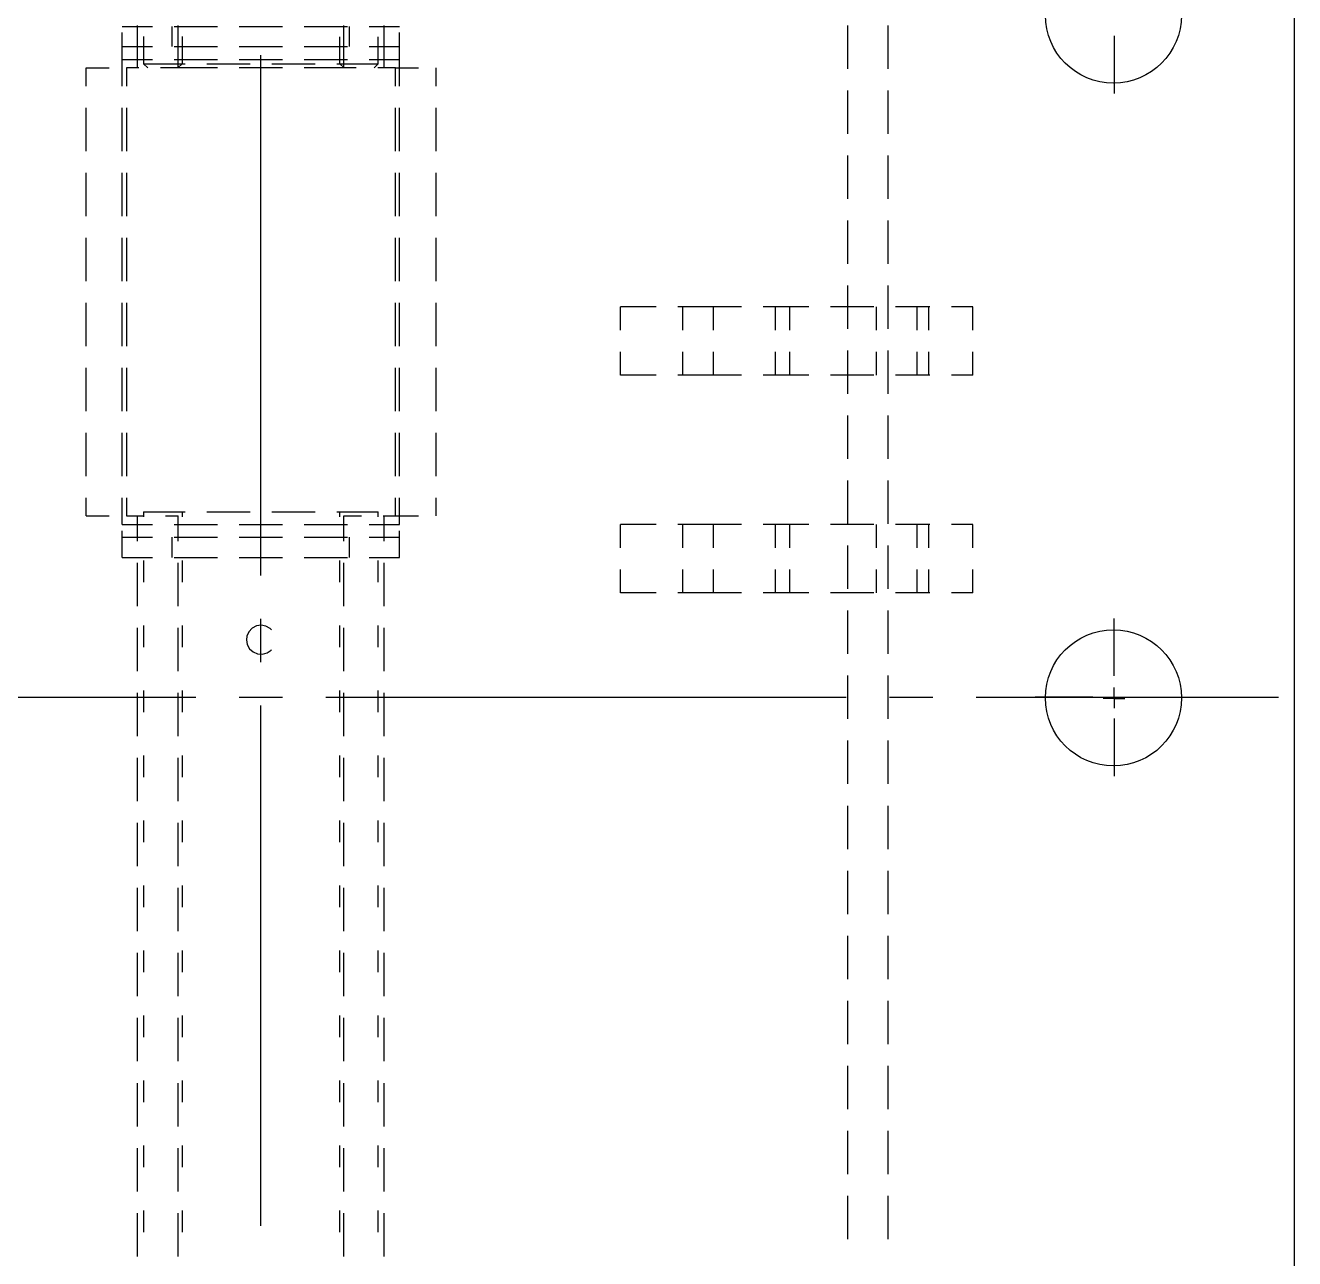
# Model space of a CAD drawing. Extents: x 3 to 591, y 5 to 205.
# Drawn here: x 195.15 to 232.34, y 135.04 to 171.17 of the extents above; entities that cross this region are included whole.
import ezdxf

# ---------------------------------------------------------------- set-up
doc = ezdxf.new("R2010")
doc.units = 0
doc.layers.get('0').update_dxf_attribs({"linetype": 'CONTINUOUS'})

msp = doc.modelspace()

# ---------------------------------------------------------------- linework, layer by layer
at = {"color": 7}
for points in [[(232.339444, 126.717778), (232.339444, 176.2125)], [(197.990919, 171.138391), (198.878507, 171.138391)], [(198.440604, 169.91965), (198.440604, 171.164603)], [(199.455687, 170.544631), (199.455687, 171.138356)], [(199.513508, 171.138391), (200.783507, 171.138391)], [(199.623151, 169.91965), (199.623151, 171.164603)], [(201.418508, 171.138391), (202.688507, 171.138391)], [(203.323508, 171.138391), (204.593507, 171.138391)], [(204.483652, 169.91965), (204.483652, 171.164603)], [(204.651081, 170.544631), (204.651081, 171.138356)], [(205.228508, 171.138391), (206.115744, 171.138391)], [(205.666234, 169.91965), (205.666234, 171.164603)], [(219.240911, 171.167143), (219.240911, 169.897143)], [(220.423458, 171.167143), (220.423458, 169.897143)], [(197.990919, 170.169628), (197.990919, 170.358717), (197.990919, 170.540398), (197.990919, 170.707967), (197.990919, 170.854723), (197.990919, 170.955264)], [(198.6159, 170.837296), (198.6159, 170.044604)], [(199.740908, 170.837296), (199.740908, 170.044604)], [(204.365895, 170.044639), (204.365895, 170.836978)], [(205.490939, 170.044639), (205.490939, 170.836978)], [(206.11592, 170.169628), (206.11592, 170.358717), (206.11592, 170.540398), (206.11592, 170.707967), (206.11592, 170.854723), (206.11592, 170.955264)], [(227.053422, 170.857122), (227.053422, 169.169786)], [(197.990919, 170.544631), (198.878507, 170.544631)], [(199.513508, 170.544631), (200.783507, 170.544631)], [(201.418508, 170.544631), (202.688507, 170.544631)], [(203.323508, 170.544631), (204.593507, 170.544631)], [(205.228508, 170.544631), (206.115744, 170.544631)], [(197.990919, 170.169628), (198.878507, 170.169628)], [(197.990919, 169.389637), (197.990919, 170.169628)], [(197.990919, 170.169628), (198.878507, 170.169628)], [(198.6159, 170.044639), (198.644475, 170.044639), (198.7175, 170.044639), (198.833564, 170.044639), (198.991961, 170.044639), (199.189869, 170.044639), (199.425525, 170.044639), (199.695047, 170.044639), (199.830866, 170.044639)], [(198.6159, 170.044639), (198.740783, 169.919756)], [(199.513508, 170.169628), (200.783507, 170.169628)], [(199.513508, 170.169628), (200.783507, 170.169628)], [(199.740908, 170.044639), (199.616025, 169.919756)], [(200.465866, 170.044639), (200.672947, 170.044639), (201.040541, 170.044639), (201.421894, 170.044639), (201.735866, 170.044639)], [(201.418508, 170.169628), (202.688507, 170.169628)], [(201.418508, 170.169628), (202.688507, 170.169628)], [(202.053402, 155.050737), (202.053402, 170.290737)], [(202.370866, 170.044639), (202.593822, 170.044639), (202.977291, 170.044639), (203.348766, 170.044639), (203.640866, 170.044639)], [(203.323508, 170.169628), (204.593507, 170.169628)], [(203.323508, 170.169628), (204.593507, 170.169628)], [(204.275866, 170.044639), (204.3436, 170.044639), (204.620883, 170.044639), (204.864653, 170.044639), (205.071733, 170.044639), (205.239655, 170.044639), (205.36595, 170.044639), (205.448853, 170.044639), (205.488011, 170.044639)], [(204.49092, 169.91965), (204.366036, 170.044533)], [(205.228508, 170.169628), (206.115744, 170.169628)], [(205.228508, 170.169628), (206.115744, 170.169628)], [(205.365914, 169.91965), (205.490798, 170.044533)], [(206.11592, 169.389637), (206.11592, 170.169628)], [(196.928599, 169.389496), (196.928599, 169.919721)], [(196.928599, 169.91965), (197.607343, 169.91965)], [(198.474154, 169.91965), (198.111145, 169.91965)], [(198.111145, 169.91965), (198.111145, 169.389778)], [(199.623151, 169.91965), (199.109154, 169.91965)], [(200.783366, 169.91965), (200.551944, 169.91965), (200.219275, 169.91965), (199.911652, 169.91965), (199.632605, 169.91965)], [(202.688366, 169.91965), (202.421666, 169.91965), (202.036786, 169.91965), (201.652611, 169.91965), (201.418366, 169.91965)], [(204.483652, 169.91965), (204.45155, 169.91965), (204.170033, 169.91965), (203.859941, 169.91965), (203.525155, 169.91965), (203.323366, 169.91965)], [(204.846696, 169.91965), (204.483688, 169.91965)], [(205.995693, 169.91965), (205.481696, 169.91965)], [(205.995693, 169.389496), (205.995693, 169.919721)], [(205.995693, 169.91965), (206.674438, 169.91965)], [(207.17824, 169.91965), (207.17824, 169.389778)], [(219.240911, 169.262143), (219.240911, 167.992143)], [(220.423458, 169.262143), (220.423458, 167.992143)], [(196.928599, 167.484496), (196.928599, 168.754496)], [(197.990919, 167.484637), (197.990919, 168.754637)], [(198.111145, 168.754778), (198.111145, 167.484778)], [(205.995693, 167.484496), (205.995693, 168.754496)], [(206.11592, 167.484637), (206.11592, 168.754637)], [(207.17824, 168.754778), (207.17824, 167.484778)], [(219.240911, 167.357143), (219.240911, 166.087143)], [(220.423458, 167.357143), (220.423458, 166.087143)], [(196.928599, 165.579496), (196.928599, 166.849496)], [(197.990919, 165.579637), (197.990919, 166.849637)], [(198.111145, 166.849778), (198.111145, 165.579778)], [(205.995693, 165.579496), (205.995693, 166.849496)], [(206.11592, 165.579637), (206.11592, 166.849637)], [(207.17824, 166.849778), (207.17824, 165.579778)], [(219.240911, 165.452143), (219.240911, 164.182143)], [(220.423458, 165.452143), (220.423458, 164.182143)], [(196.928599, 163.674496), (196.928599, 164.944496)], [(197.990919, 163.674637), (197.990919, 164.944637)], [(198.111145, 164.944778), (198.111145, 163.674778)], [(205.995693, 163.674496), (205.995693, 164.944496)], [(206.11592, 163.674637), (206.11592, 164.944637)], [(207.17824, 164.944778), (207.17824, 163.674778)], [(219.240911, 163.547143), (219.240911, 162.277143)], [(220.423458, 163.547143), (220.423458, 162.277143)], [(196.928599, 161.769496), (196.928599, 163.039496)], [(197.990919, 161.769637), (197.990919, 163.039637)], [(198.111145, 163.039778), (198.111145, 161.769778)], [(205.995693, 161.769496), (205.995693, 163.039496)], [(206.11592, 161.769637), (206.11592, 163.039637)], [(207.17824, 163.039778), (207.17824, 161.769778)], [(213.634673, 162.919657), (212.591156, 162.919657)], [(212.591227, 162.237244), (212.591227, 162.919516)], [(215.312837, 162.919657), (214.269673, 162.919657)], [(214.410537, 162.237244), (214.410537, 162.919516)], [(215.312837, 162.237244), (215.312837, 162.919516)], [(216.136961, 162.919657), (215.312872, 162.919657)], [(217.132147, 162.919657), (216.771961, 162.919657)], [(218.105461, 162.919657), (217.132147, 162.919657)], [(217.132147, 162.237244), (217.132147, 162.919516)], [(217.534949, 162.919657), (217.534949, 162.237032)], [(220.010461, 162.919657), (218.740461, 162.919657)], [(220.085602, 162.237244), (220.085602, 162.919516)], [(221.618775, 162.919657), (220.645461, 162.919657)], [(221.284976, 162.237244), (221.284976, 162.919516)], [(221.650525, 162.919657), (221.618775, 162.919657)], [(221.618775, 162.237244), (221.618775, 162.919516)], [(222.909941, 162.919657), (222.894066, 162.919657), (222.834094, 162.919657), (222.730378, 162.919657), (222.583975, 162.919657), (222.397003, 162.919657), (222.285525, 162.919657)], [(222.909941, 162.237244), (222.909941, 162.919516)], [(212.591227, 160.919619), (212.591227, 161.602244)], [(214.410537, 160.919619), (214.410537, 161.602244)], [(215.312837, 160.919619), (215.312837, 161.602244)], [(217.132147, 160.919619), (217.132147, 161.602244)], [(217.534949, 161.602032), (217.534949, 160.91976)], [(219.240911, 161.642143), (219.240911, 160.372143)], [(220.085602, 160.919619), (220.085602, 161.602244)], [(220.423458, 161.642143), (220.423458, 160.372143)], [(221.284976, 160.919619), (221.284976, 161.602244)], [(221.618775, 160.919619), (221.618775, 161.602244)], [(222.909941, 160.919619), (222.909941, 161.602244)], [(196.928599, 159.864496), (196.928599, 161.134496)], [(197.990919, 159.864637), (197.990919, 161.134637)], [(198.111145, 161.134778), (198.111145, 159.864778)], [(205.995693, 159.864496), (205.995693, 161.134496)], [(206.11592, 159.864637), (206.11592, 161.134637)], [(207.17824, 161.134778), (207.17824, 159.864778)], [(213.634673, 160.919619), (212.591156, 160.919619)], [(215.312837, 160.919619), (214.269673, 160.919619)], [(216.136961, 160.919619), (215.312872, 160.919619)], [(217.132147, 160.919619), (216.771961, 160.919619)], [(218.105461, 160.919619), (217.132147, 160.919619)], [(220.010461, 160.919619), (218.740461, 160.919619)], [(221.618775, 160.919619), (220.645461, 160.919619)], [(221.650525, 160.919619), (221.618775, 160.919619)], [(222.909941, 160.919619), (222.894066, 160.919619), (222.834094, 160.919619), (222.730378, 160.919619), (222.583975, 160.919619), (222.397003, 160.919619), (222.285525, 160.919619)], [(219.240911, 159.737143), (219.240911, 158.467143)], [(220.423458, 159.737143), (220.423458, 158.467143)], [(196.928599, 157.959496), (196.928599, 159.229496)], [(197.990919, 157.959637), (197.990919, 159.229637)], [(198.111145, 159.229778), (198.111145, 157.959778)], [(205.995693, 157.959496), (205.995693, 159.229496)], [(206.11592, 157.959637), (206.11592, 159.229637)], [(207.17824, 159.229778), (207.17824, 157.959778)], [(219.240911, 157.832143), (219.240911, 156.562143)], [(220.423458, 157.832143), (220.423458, 156.562143)], [(196.928599, 156.794623), (196.928599, 157.324496)], [(197.990919, 156.544645), (197.990919, 157.324637)], [(198.111145, 157.324778), (198.111145, 156.794553)], [(205.995693, 156.794623), (205.995693, 157.324496)], [(206.11592, 156.544645), (206.11592, 157.324637)], [(207.17824, 157.324778), (207.17824, 156.794553)], [(196.928599, 156.794623), (197.607343, 156.794623)], [(198.111145, 156.794623), (198.625142, 156.794623)], [(198.440604, 156.05693), (198.440604, 156.794588)], [(198.6159, 156.919648), (198.638478, 156.919648), (198.705153, 156.919648), (198.815925, 156.919648), (198.968678, 156.919648), (199.161647, 156.919648), (199.392364, 156.919648), (199.657653, 156.919648), (199.830866, 156.919648)], [(198.6159, 156.919648), (198.6159, 156.764778)], [(199.260142, 156.794623), (199.623151, 156.794623)], [(199.623151, 156.05693), (199.623151, 156.794588)], [(199.740908, 156.919648), (199.740908, 156.764778)], [(200.465866, 156.919648), (200.625322, 156.919648), (200.991153, 156.919648), (201.370741, 156.919648), (201.735866, 156.919648)], [(202.370866, 156.919648), (202.542669, 156.919648), (202.927197, 156.919648), (203.300436, 156.919648), (203.640866, 156.919648)], [(204.275866, 156.919648), (204.304441, 156.919648), (204.585958, 156.919648), (204.834314, 156.919648), (205.046686, 156.919648), (205.2199, 156.919648), (205.351486, 156.919648), (205.440386, 156.919648), (205.485189, 156.919648)], [(204.365895, 156.764496), (204.365895, 156.919718)], [(204.483652, 156.794623), (204.99765, 156.794623)], [(204.483652, 156.05693), (204.483652, 156.794588)], [(205.490939, 156.764496), (205.490939, 156.919718)], [(205.63265, 156.794623), (205.995658, 156.794623)], [(205.666234, 156.05693), (205.666234, 156.794588)], [(205.995693, 156.794623), (206.674438, 156.794623)], [(197.990919, 156.544645), (198.878507, 156.544645)], [(197.990919, 156.544645), (198.878507, 156.544645)], [(197.990919, 155.575882), (197.990919, 155.594579), (197.990919, 155.649612), (197.990919, 155.739218), (197.990919, 155.859515), (197.990919, 156.006271), (197.990919, 156.17384), (197.990919, 156.355521)], [(199.513508, 156.544645), (200.783507, 156.544645)], [(199.513508, 156.544645), (200.783507, 156.544645)], [(201.418508, 156.544645), (202.688507, 156.544645)], [(201.418508, 156.544645), (202.688507, 156.544645)], [(203.323508, 156.544645), (204.593507, 156.544645)], [(203.323508, 156.544645), (204.593507, 156.544645)], [(205.228508, 156.544645), (206.115744, 156.544645)], [(205.228508, 156.544645), (206.115744, 156.544645)], [(206.11592, 155.575882), (206.11592, 155.594579), (206.11592, 155.649612), (206.11592, 155.739218), (206.11592, 155.859515), (206.11592, 156.006271), (206.11592, 156.17384), (206.11592, 156.355521)], [(213.634673, 156.544645), (212.591156, 156.544645)], [(212.591227, 155.862267), (212.591227, 156.544539)], [(215.312837, 156.544645), (214.269673, 156.544645)], [(214.410537, 155.862267), (214.410537, 156.544539)], [(215.312837, 155.862267), (215.312837, 156.544539)], [(216.136961, 156.544645), (215.312872, 156.544645)], [(217.132147, 156.544645), (216.771961, 156.544645)], [(218.105461, 156.544645), (217.132147, 156.544645)], [(217.132147, 155.862267), (217.132147, 156.544539)], [(217.534949, 156.544645), (217.534949, 155.86202)], [(220.010461, 156.544645), (218.740461, 156.544645)], [(220.085602, 155.862267), (220.085602, 156.544539)], [(221.618775, 156.544645), (220.645461, 156.544645)], [(221.284976, 155.862267), (221.284976, 156.544539)], [(221.650525, 156.544645), (221.618775, 156.544645)], [(221.618775, 155.862267), (221.618775, 156.544539)], [(222.909941, 156.544645), (222.894066, 156.544645), (222.834094, 156.544645), (222.730378, 156.544645), (222.583975, 156.544645), (222.397003, 156.544645), (222.285525, 156.544645)], [(222.909941, 155.862267), (222.909941, 156.544539)], [(197.990919, 156.169642), (198.878507, 156.169642)], [(199.455687, 155.575882), (199.455687, 156.169607)], [(199.513508, 156.169642), (200.783507, 156.169642)], [(201.418508, 156.169642), (202.688507, 156.169642)], [(203.323508, 156.169642), (204.593507, 156.169642)], [(204.651081, 155.575882), (204.651081, 156.169607)], [(205.228508, 156.169642), (206.115744, 156.169642)], [(219.240911, 155.927143), (219.240911, 154.657143)], [(220.423458, 155.927143), (220.423458, 154.657143)], [(197.990919, 155.575882), (198.878507, 155.575882)], [(198.6159, 155.494778), (198.6159, 154.859778)], [(199.513508, 155.575882), (200.783507, 155.575882)], [(199.740908, 155.494778), (199.740908, 154.859778)], [(201.418508, 155.575882), (202.688507, 155.575882)], [(203.323508, 155.575882), (204.593507, 155.575882)], [(204.365895, 154.859496), (204.365895, 155.494496)], [(205.228508, 155.575882), (206.115744, 155.575882)], [(205.490939, 154.859496), (205.490939, 155.494496)], [(198.440604, 154.15193), (198.440604, 155.42193)], [(199.623151, 154.15193), (199.623151, 155.42193)], [(204.483652, 154.15193), (204.483652, 155.42193)], [(205.666234, 154.15193), (205.666234, 155.42193)], [(212.591227, 154.544642), (212.591227, 155.227267)], [(214.410537, 154.544642), (214.410537, 155.227267)], [(215.312837, 154.544642), (215.312837, 155.227267)], [(217.132147, 154.544642), (217.132147, 155.227267)], [(217.534949, 155.22702), (217.534949, 154.544748)], [(220.085602, 154.544642), (220.085602, 155.227267)], [(221.284976, 154.544642), (221.284976, 155.227267)], [(221.618775, 154.544642), (221.618775, 155.227267)], [(222.909941, 154.544642), (222.909941, 155.227267)], [(213.634673, 154.544642), (212.591156, 154.544642)], [(215.312837, 154.544642), (214.269673, 154.544642)], [(216.136961, 154.544642), (215.312872, 154.544642)], [(217.132147, 154.544642), (216.771961, 154.544642)], [(218.105461, 154.544642), (217.132147, 154.544642)], [(220.010461, 154.544642), (218.740461, 154.544642)], [(221.618775, 154.544642), (220.645461, 154.544642)], [(221.650525, 154.544642), (221.618775, 154.544642)], [(222.909941, 154.544642), (222.894066, 154.544642), (222.834094, 154.544642), (222.730378, 154.544642), (222.583975, 154.544642), (222.397003, 154.544642), (222.285525, 154.544642)], [(219.240911, 154.022143), (219.240911, 152.752143)], [(220.423458, 154.022143), (220.423458, 152.752143)], [(198.6159, 153.589778), (198.6159, 152.954778)], [(199.740908, 153.589778), (199.740908, 152.954778)], [(202.360028, 153.45574), (202.324794, 153.496645), (202.200616, 153.568259), (202.06021, 153.594717), (201.920863, 153.573551), (201.796685, 153.508287), (201.699319, 153.40457), (201.64111, 153.273337), (201.62841, 153.16962)], [(202.053402, 152.510737), (202.053402, 153.780737)], [(204.365895, 152.954496), (204.365895, 153.589496)], [(205.490939, 152.954496), (205.490939, 153.589496)], [(227.053422, 152.107124), (227.053422, 153.79446)], [(198.440604, 152.24693), (198.440604, 153.51693)], [(199.623151, 152.24693), (199.623151, 153.51693)], [(204.483652, 152.24693), (204.483652, 153.51693)], [(205.666234, 152.24693), (205.666234, 153.51693)], [(201.62841, 153.16962), (201.652046, 153.030273), (201.719427, 152.906801), (201.824907, 152.811198), (201.957199, 152.755812), (202.099016, 152.746992), (202.234483, 152.785092), (202.350194, 152.865173), (202.362002, 152.881446)], [(219.240911, 152.117143), (219.240911, 150.847143)], [(220.423458, 152.117143), (220.423458, 150.847143)], [(227.047778, 151.4475), (227.047778, 151.765)], [(184.908437, 151.482143), (200.148437, 151.482143)], [(198.440604, 150.34193), (198.440604, 151.61193)], [(198.6159, 151.684778), (198.6159, 151.049778)], [(199.623151, 150.34193), (199.623151, 151.61193)], [(199.740908, 151.684778), (199.740908, 151.049778)], [(201.418437, 151.482143), (202.688437, 151.482143)], [(203.958437, 151.482143), (219.198437, 151.482143)], [(204.365895, 151.049496), (204.365895, 151.684496)], [(204.483652, 150.34193), (204.483652, 151.61193)], [(205.490939, 151.049496), (205.490939, 151.684496)], [(205.666234, 150.34193), (205.666234, 151.61193)], [(220.468437, 151.482143), (221.738437, 151.482143)], [(223.008437, 151.482143), (231.865981, 151.482143)], [(226.428406, 151.482143), (224.74107, 151.482143)], [(227.047778, 151.4475), (226.730278, 151.4475)], [(227.047778, 151.4475), (227.047778, 151.165278)], [(227.047778, 151.4475), (227.365278, 151.4475)], [(227.678403, 151.482143), (229.366092, 151.482143)], [(202.053402, 136.000737), (202.053402, 151.240737)], [(227.053422, 150.857126), (227.053422, 149.16979)], [(219.240911, 150.212143), (219.240911, 148.942143)], [(220.423458, 150.212143), (220.423458, 148.942143)], [(198.440604, 148.43693), (198.440604, 149.70693)], [(198.6159, 149.779778), (198.6159, 149.144778)], [(199.623151, 148.43693), (199.623151, 149.70693)], [(199.740908, 149.779778), (199.740908, 149.144778)], [(204.365895, 149.144496), (204.365895, 149.779496)], [(204.483652, 148.43693), (204.483652, 149.70693)], [(205.490939, 149.144496), (205.490939, 149.779496)], [(205.666234, 148.43693), (205.666234, 149.70693)], [(219.240911, 148.307143), (219.240911, 147.037143)], [(220.423458, 148.307143), (220.423458, 147.037143)], [(198.440604, 146.53193), (198.440604, 147.80193)], [(198.6159, 147.874778), (198.6159, 147.239778)], [(199.623151, 146.53193), (199.623151, 147.80193)], [(199.740908, 147.874778), (199.740908, 147.239778)], [(204.365895, 147.239496), (204.365895, 147.874496)], [(204.483652, 146.53193), (204.483652, 147.80193)], [(205.490939, 147.239496), (205.490939, 147.874496)], [(205.666234, 146.53193), (205.666234, 147.80193)], [(219.240911, 146.402143), (219.240911, 145.132143)], [(220.423458, 146.402143), (220.423458, 145.132143)], [(198.440604, 144.62693), (198.440604, 145.89693)], [(198.6159, 145.969778), (198.6159, 145.334778)], [(199.623151, 144.62693), (199.623151, 145.89693)], [(199.740908, 145.969778), (199.740908, 145.334778)], [(204.365895, 145.334496), (204.365895, 145.969496)], [(204.483652, 144.62693), (204.483652, 145.89693)], [(205.490939, 145.334496), (205.490939, 145.969496)], [(205.666234, 144.62693), (205.666234, 145.89693)], [(219.240911, 144.497143), (219.240911, 143.227143)], [(220.423458, 144.497143), (220.423458, 143.227143)], [(198.440604, 142.72193), (198.440604, 143.99193)], [(198.6159, 144.064778), (198.6159, 143.429778)], [(199.623151, 142.72193), (199.623151, 143.99193)], [(199.740908, 144.064778), (199.740908, 143.429778)], [(204.365895, 143.429496), (204.365895, 144.064496)], [(204.483652, 142.72193), (204.483652, 143.99193)], [(205.490939, 143.429496), (205.490939, 144.064496)], [(205.666234, 142.72193), (205.666234, 143.99193)], [(219.240911, 142.592143), (219.240911, 141.322143)], [(220.423458, 142.592143), (220.423458, 141.322143)], [(198.440604, 140.81693), (198.440604, 142.08693)], [(198.6159, 142.159778), (198.6159, 141.524778)], [(199.623151, 140.81693), (199.623151, 142.08693)], [(199.740908, 142.159778), (199.740908, 141.524778)], [(204.365895, 141.524496), (204.365895, 142.159496)], [(204.483652, 140.81693), (204.483652, 142.08693)], [(205.490939, 141.524496), (205.490939, 142.159496)], [(205.666234, 140.81693), (205.666234, 142.08693)], [(219.240911, 140.687143), (219.240911, 139.417143)], [(220.423458, 140.687143), (220.423458, 139.417143)], [(198.6159, 140.254778), (198.6159, 139.619778)], [(199.740908, 140.254778), (199.740908, 139.619778)], [(204.365895, 139.619496), (204.365895, 140.254496)], [(205.490939, 139.619496), (205.490939, 140.254496)], [(198.440604, 138.91193), (198.440604, 140.18193)], [(199.623151, 138.91193), (199.623151, 140.18193)], [(204.483652, 138.91193), (204.483652, 140.18193)], [(205.666234, 138.91193), (205.666234, 140.18193)], [(219.240911, 138.782143), (219.240911, 137.512143)], [(220.423458, 138.782143), (220.423458, 137.512143)], [(198.6159, 138.349778), (198.6159, 137.714778)], [(199.740908, 138.349778), (199.740908, 137.714778)], [(204.365895, 137.714496), (204.365895, 138.349496)], [(205.490939, 137.714496), (205.490939, 138.349496)], [(198.440604, 137.00693), (198.440604, 138.27693)], [(199.623151, 137.00693), (199.623151, 138.27693)], [(204.483652, 137.00693), (204.483652, 138.27693)], [(205.666234, 137.00693), (205.666234, 138.27693)], [(219.240911, 136.877143), (219.240911, 135.607143)], [(220.423458, 136.877143), (220.423458, 135.607143)], [(198.440604, 135.10193), (198.440604, 136.37193)], [(198.6159, 136.444778), (198.6159, 135.809778)], [(199.623151, 135.10193), (199.623151, 136.37193)], [(199.740908, 136.444778), (199.740908, 135.809778)], [(204.365895, 135.809496), (204.365895, 136.444496)], [(204.483652, 135.10193), (204.483652, 136.37193)], [(205.490939, 135.809496), (205.490939, 136.444496)], [(205.666234, 135.10193), (205.666234, 136.37193)]]:
    msp.add_lwpolyline(points, dxfattribs=at)
for centre in [(227.030139, 171.467639), (227.030139, 151.465139)]:
    msp.add_circle(centre, 1.993194, dxfattribs=at)

doc.saveas('drawing.dxf')
